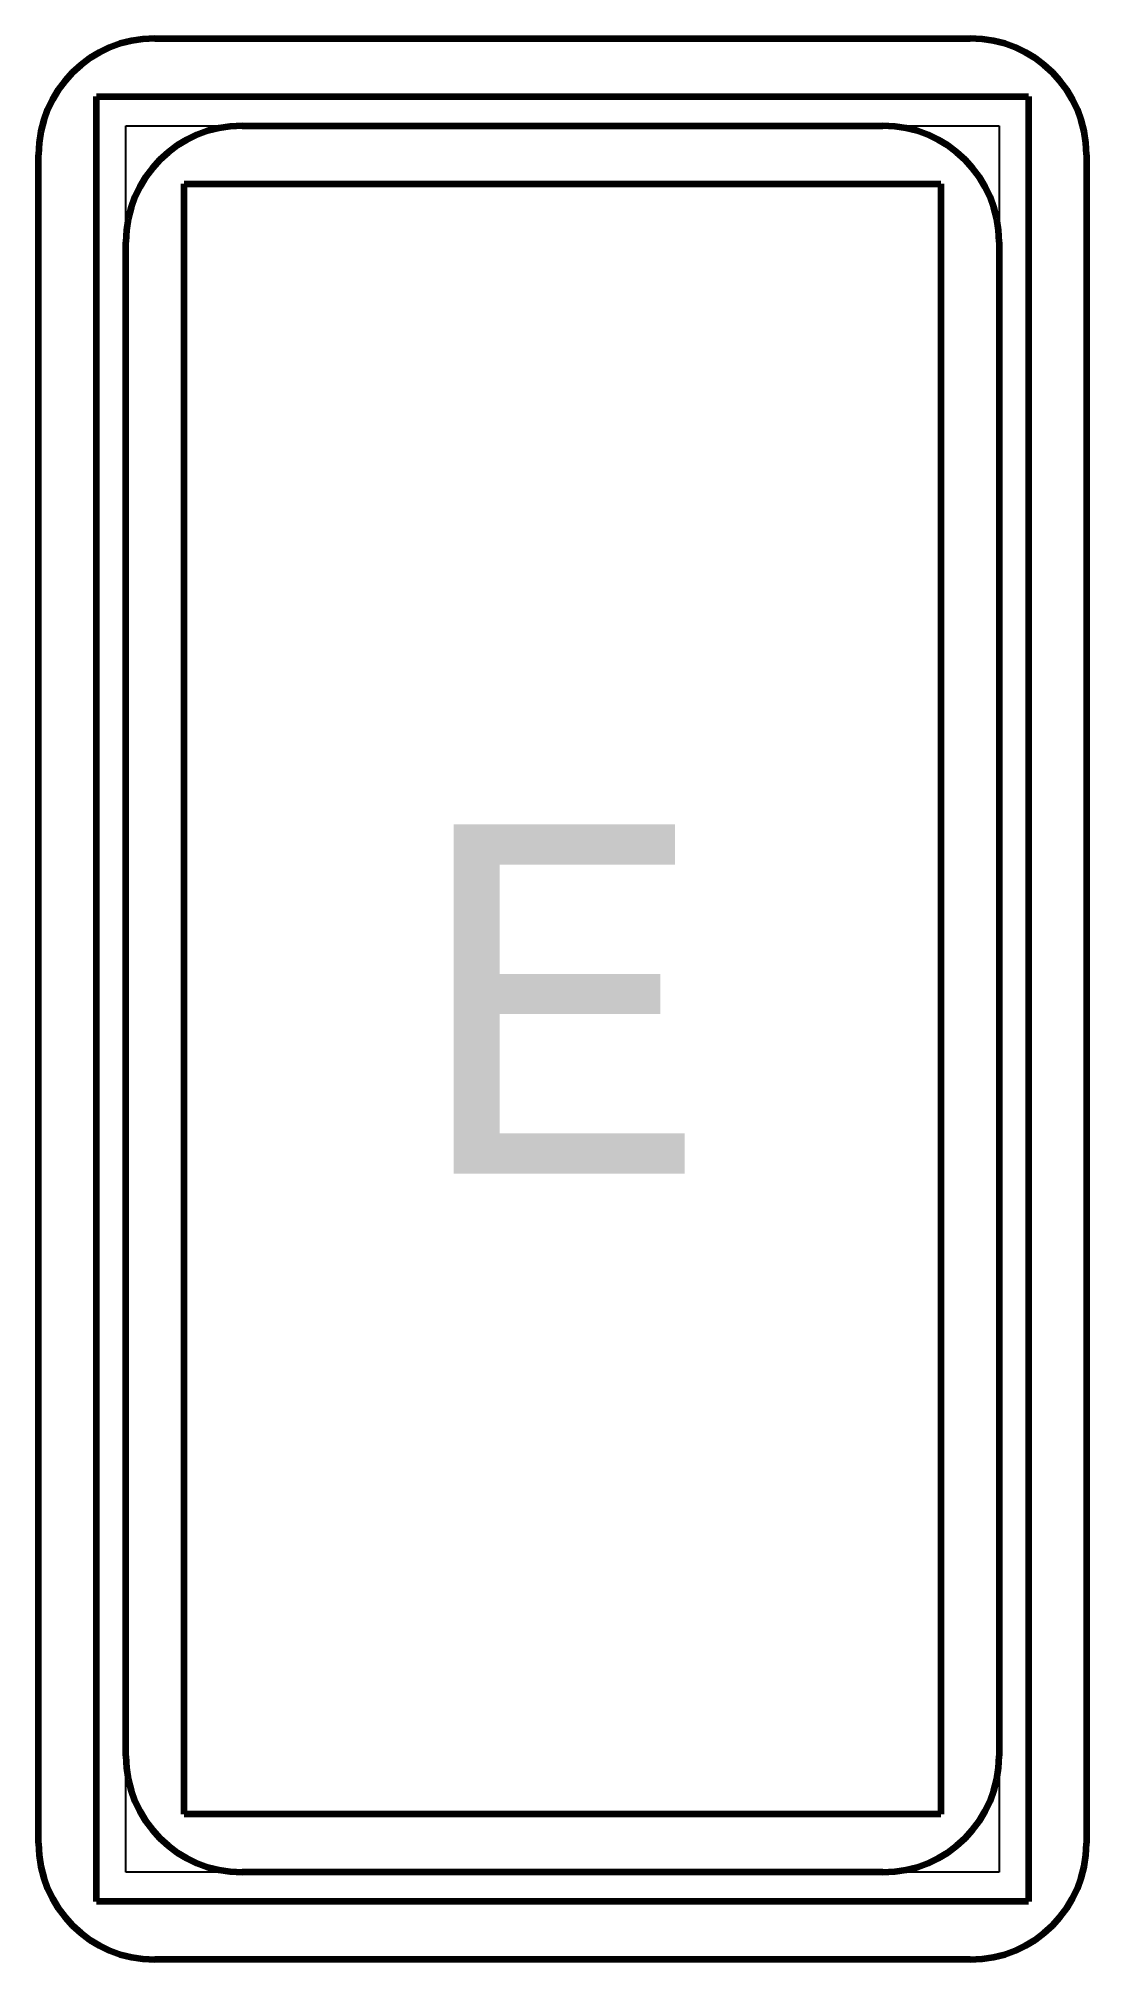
# Model space of a CAD drawing. Header units: millimetres. Extents: x 1 to 19, y 1 to 34.
import ezdxf

# ---------------------------------------------------------------- set-up
doc = ezdxf.new("R2010")
doc.units = ezdxf.units.MM
for name, color, linetype, lineweight, true_color in [('gumb', 7, 'CONTINUOUS', 25, 0x000000), ('gumb_pock', 54, 'CONTINUOUS', 200, 0x808000), ('gumb_van', 14, 'CONTINUOUS', 200, 0x800000), ('rupa_pock', 3, 'CONTINUOUS', 200, 0x00ff00), ('rupa_van', 6, 'CONTINUOUS', 200, 0xff00ff), ('slova', 7, 'CONTINUOUS', 25, 0x000000)]:
    doc.layers.add(name, color=color, linetype=linetype, lineweight=lineweight, true_color=true_color)
doc.styles.add('textstyle0', font='')
doc.styles.get('textstyle0').set_extended_font_data('Monospace')

msp = doc.modelspace()

# ---------------------------------------------------------------- linework, layer by layer
at = {"layer": 'gumb'}
for p, q in [((2.5, 2.5), (2.5, 32.5)), ((2.5, 32.5), (17.5, 32.5)), ((17.5, 32.5), (17.5, 17.5)), ((17.5, 17.5), (17.5, 2.5)), ((17.5, 2.5), (2.5, 2.5))]:
    msp.add_line(p, q, dxfattribs=at)
at = {"layer": 'gumb_pock'}
for p, q in [((4.5, 32.5), (15.5, 32.5)), ((2.5, 4.5), (2.5, 30.5)), ((17.5, 30.5), (17.5, 4.5)), ((15.5, 2.5), (4.5, 2.5))]:
    msp.add_line(p, q, dxfattribs=at)
for centre, start, end in [((4.5, 30.5), 90, 180), ((15.5, 30.5), 0, 90), ((4.5, 4.5), 180, 270), ((15.5, 4.5), 270, 0)]:
    msp.add_arc(centre, 2, start, end, dxfattribs=at)
at = {"layer": 'gumb_van'}
for p, q in [((3, 34), (17, 34)), ((1, 3), (1, 32)), ((19, 32), (19, 3)), ((17, 1), (3, 1))]:
    msp.add_line(p, q, dxfattribs=at)
for centre, start, end in [((3, 32), 90, 180), ((17, 32), 0, 90), ((3, 3), 180, 270), ((17, 3), 270, 0)]:
    msp.add_arc(centre, 2, start, end, dxfattribs=at)
at = {"layer": 'rupa_pock'}
for p, q in [((2, 2), (2, 33)), ((2, 33), (18, 33)), ((18, 33), (18, 2)), ((18, 2), (2, 2))]:
    msp.add_line(p, q, dxfattribs=at)
at = {"layer": 'rupa_van'}
for p, q in [((3.5, 31.5), (16.5, 31.5)), ((3.5, 3.5), (3.5, 31.5)), ((16.5, 31.5), (16.5, 3.5)), ((16.5, 3.5), (3.5, 3.5))]:
    msp.add_line(p, q, dxfattribs=at)

# ---------------------------------------------------------------- texts
at = {"layer": 'slova', "insert": (10, 17.5), "char_height": 1, "attachment_point": 5, "style": 'textstyle0'}
msp.add_mtext('\\H6;E', dxfattribs=at)

doc.saveas('drawing.dxf')
